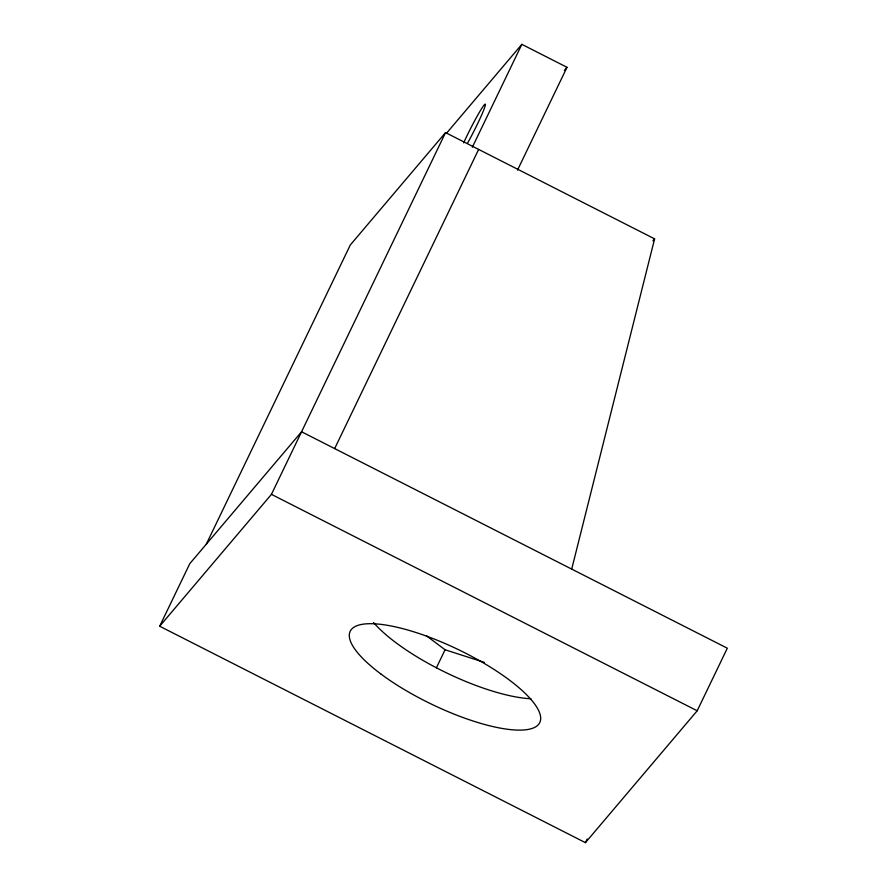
<?xml version="1.0" encoding="UTF-8"?>
<svg xmlns="http://www.w3.org/2000/svg" width="887" height="887" viewBox="0 0 887 887"><rect width="100%" height="100%" fill="white"/><g stroke="black" fill="none" stroke-linecap="round" stroke-linejoin="round"><path stroke-width="1.33" d="M571.705 569.099L654.606 238.858L445.551 132.595L350.287 245L206.305 544.174M159.682 626.222L189.807 563.644L301.569 431.769L727.318 648.209L697.193 710.786L585.431 842.65L159.682 626.222L271.444 494.358L445.551 132.595M472.35 147.209L521.844 44.35L567.004 67.301L517.498 170.16M334.654 448.6L478.647 149.415M436.382 667.833L445.074 649.772L426.259 635.68M585.431 842.65L587.205 838.969M446.283 133.516L521.844 44.35M564.332 70.45L567.004 67.301M652.932 240.843L654.606 238.858M445.074 649.772L484.424 662.401M271.444 494.358L697.193 710.786M530.914 698.756A105.198 30.402 25.7 0 1 373.505 622.463M463.657 142.862A29.016 2.084 -63.1 0 1 485.256 104.123A29.016 2.084 -63.1 0 1 467.604 143.051M380.678 673.832A105.198 30.402 25.7 0 0 538.52 724.457A105.198 30.402 25.7 0 0 415.759 632.442A105.198 30.402 25.7 0 0 380.678 673.832"/></g></svg>
